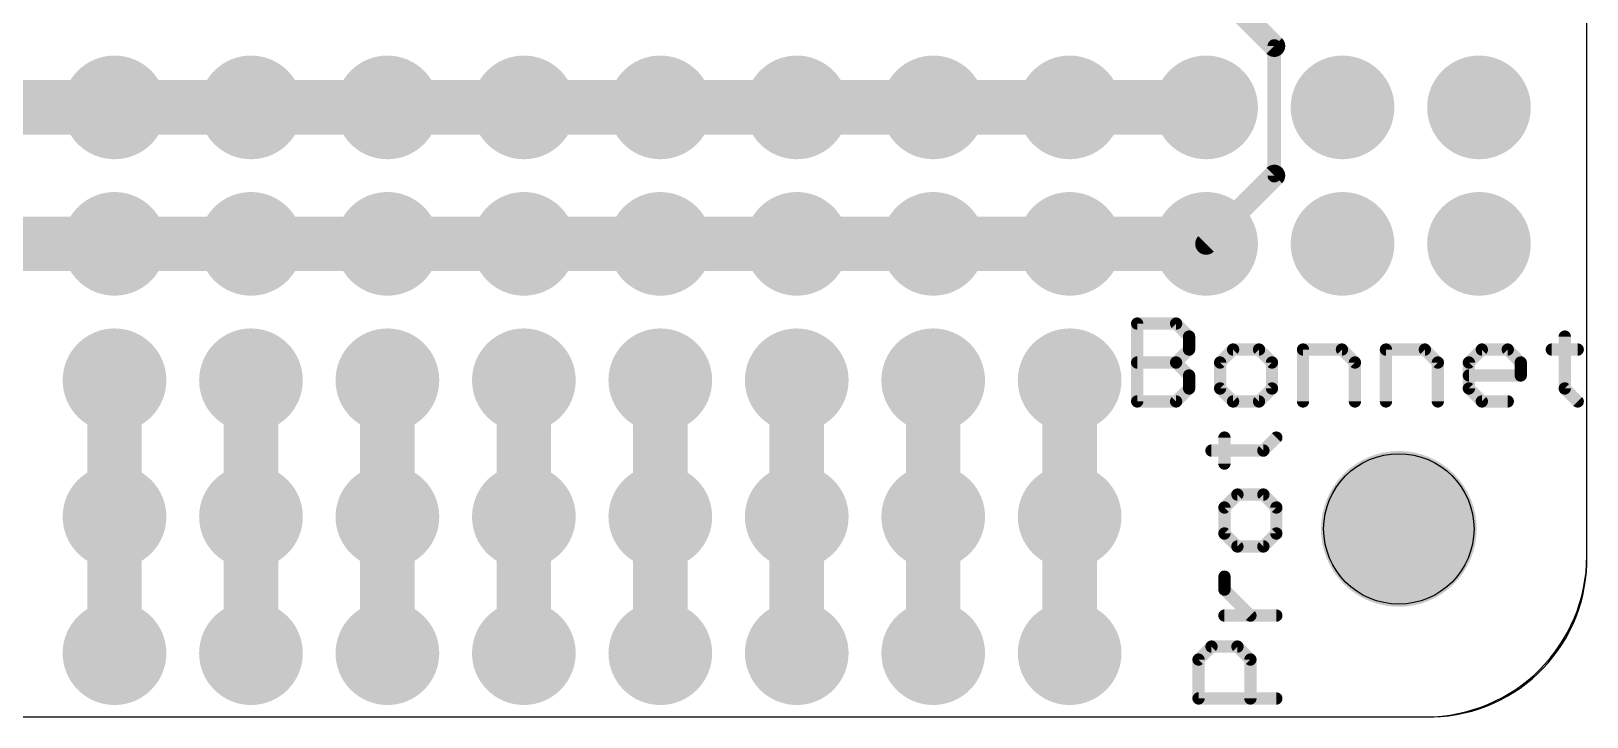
# Model space of a CAD drawing. Extents: x -0.1 to 65.3, y 0 to 30.1.
# Drawn here: x 36.04 to 65, y 0.01 to 12.77 of the extents above; entities that cross this region are included whole.
import ezdxf

# ---------------------------------------------------------------- set-up
doc = ezdxf.new("R2010")
doc.units = 0
for name, color, linetype in [('113', 4, 'CONTINUOUS'), ('114', 6, 'CONTINUOUS'), ('16', 132, 'CONTINUOUS'), ('18', 110, 'CONTINUOUS'), ('20', 4, 'CONTINUOUS'), ('21', 40, 'CONTINUOUS'), ('29', 253, 'CONTINUOUS'), ('30', 253, 'CONTINUOUS')]:
    doc.layers.add(name, color=color, linetype=linetype)

# ---------------------------------------------------------------- blocks, each defined once
blk = doc.blocks.new('RECT')
blk.add_solid([(-0.5, -0.5), (0.5, -0.5), (-0.5, 0.5), (0.5, 0.5)])
blk = doc.blocks.new('ROUNDV')
at = {"const_width": 0.5}
blk.add_lwpolyline([(0, -0.25, 1), (0, 0.25, 1), (0, -0.25)], format="xyb", dxfattribs=at)

msp = doc.modelspace()

# ---------------------------------------------------------------- linework, layer by layer
at = {"layer": '113', "const_width": 0.8128}
msp.add_lwpolyline([(7.112, 8.8138), (57.912, 8.8138)], dxfattribs=at)
at = {"layer": '113', "const_width": 0.4064}
msp.add_lwpolyline([(57.912, 8.6106, 1), (57.912, 9.017)], format="xyb", dxfattribs=at)
at = {"layer": '114', "const_width": 0.8128}
msp.add_lwpolyline([(27.432, 11.3538), (57.912, 11.3538)], dxfattribs=at)
at = {"layer": '114', "const_width": 0.4064}
msp.add_lwpolyline([(57.912, 11.1506, 1), (57.912, 11.557)], format="xyb", dxfattribs=at)
at = {"layer": '16'}
for points, const_width in [([(58.166, 13.5128), (59.182, 12.4968)], 0.4064), ([(59.182, 12.4968), (59.182, 10.0838)], 0.254), ([(35.052, 11.3538), (37.592, 11.3538)], 0.8128), ([(37.592, 11.3538), (40.132, 11.3538)], 0.8128), ([(40.132, 11.3538), (42.672, 11.3538)], 0.8128), ([(42.672, 11.3538), (45.212, 11.3538)], 0.8128), ([(45.212, 11.3538), (47.752, 11.3538)], 0.8128), ([(47.752, 11.3538), (50.292, 11.3538)], 0.8128), ([(50.292, 11.3538), (52.832, 11.3538)], 0.8128), ([(52.832, 11.3538), (55.372, 11.3538)], 0.8128), ([(55.372, 11.3538), (57.912, 11.3538)], 0.8128), ([(59.182, 10.0838), (57.912, 8.8138)], 0.4064), ([(37.592, 8.8138), (35.052, 8.8138)], 0.8128), ([(40.132, 8.8138), (37.592, 8.8138)], 0.8128), ([(42.672, 8.8138), (40.132, 8.8138)], 0.8128), ([(45.212, 8.8138), (42.672, 8.8138)], 0.8128), ([(47.752, 8.8138), (45.212, 8.8138)], 0.8128), ([(50.292, 8.8138), (47.752, 8.8138)], 0.8128), ([(52.832, 8.8138), (50.292, 8.8138)], 0.8128), ([(55.372, 8.8138), (52.832, 8.8138)], 0.8128), ([(57.912, 8.8138), (55.372, 8.8138)], 0.8128), ([(37.592, 6.2738), (37.592, 3.7338)], 0.6096), ([(40.132, 6.2738), (40.132, 3.7338)], 0.6096), ([(42.672, 6.2738), (42.672, 3.7338)], 0.6096), ([(45.212, 6.2738), (45.212, 3.7338)], 0.6096), ([(47.752, 6.2738), (47.752, 3.7338)], 0.6096), ([(50.292, 6.2738), (50.292, 3.7338)], 0.6096), ([(52.832, 6.2738), (52.832, 3.7338)], 0.6096), ([(55.372, 6.2738), (55.372, 3.7338)], 0.6096), ([(37.592, 3.7338), (37.592, 1.1938)], 0.6096), ([(40.132, 3.7338), (40.132, 1.1938)], 0.6096), ([(42.672, 3.7338), (42.672, 1.1938)], 0.6096), ([(45.212, 3.7338), (45.212, 1.1938)], 0.6096), ([(47.752, 3.7338), (47.752, 1.1938)], 0.6096), ([(50.292, 3.7338), (50.292, 1.1938)], 0.6096), ([(52.832, 3.7338), (52.832, 1.1938)], 0.6096), ([(55.372, 3.7338), (55.372, 1.1938)], 0.6096)]:
    msp.add_lwpolyline(points, dxfattribs=dict(at, const_width=const_width))
for points, const_width in [([(59.1102, 12.425, 1), (59.2538, 12.5686)], 0.2032), ([(59.2455, 12.4968, 1), (59.1185, 12.4968)], 0.127), ([(37.592, 11.557, 1), (37.592, 11.1506)], 0.4064), ([(37.592, 11.1506, 1), (37.592, 11.557)], 0.4064), ([(40.132, 11.557, 1), (40.132, 11.1506)], 0.4064), ([(40.132, 11.1506, 1), (40.132, 11.557)], 0.4064), ([(42.672, 11.557, 1), (42.672, 11.1506)], 0.4064), ([(42.672, 11.1506, 1), (42.672, 11.557)], 0.4064), ([(45.212, 11.557, 1), (45.212, 11.1506)], 0.4064), ([(45.212, 11.1506, 1), (45.212, 11.557)], 0.4064), ([(47.752, 11.557, 1), (47.752, 11.1506)], 0.4064), ([(47.752, 11.1506, 1), (47.752, 11.557)], 0.4064), ([(50.292, 11.557, 1), (50.292, 11.1506)], 0.4064), ([(50.292, 11.1506, 1), (50.292, 11.557)], 0.4064), ([(52.832, 11.557, 1), (52.832, 11.1506)], 0.4064), ([(52.832, 11.1506, 1), (52.832, 11.557)], 0.4064), ([(55.372, 11.557, 1), (55.372, 11.1506)], 0.4064), ([(55.372, 11.1506, 1), (55.372, 11.557)], 0.4064), ([(57.912, 11.1506, 1), (57.912, 11.557)], 0.4064), ([(59.2538, 10.012, 1), (59.1102, 10.1556)], 0.2032), ([(59.1185, 10.0838, 1), (59.2455, 10.0838)], 0.127), ([(37.592, 9.017, 1), (37.592, 8.6106)], 0.4064), ([(37.592, 8.6106, 1), (37.592, 9.017)], 0.4064), ([(40.132, 9.017, 1), (40.132, 8.6106)], 0.4064), ([(40.132, 8.6106, 1), (40.132, 9.017)], 0.4064), ([(42.672, 9.017, 1), (42.672, 8.6106)], 0.4064), ([(42.672, 8.6106, 1), (42.672, 9.017)], 0.4064), ([(45.212, 9.017, 1), (45.212, 8.6106)], 0.4064), ([(45.212, 8.6106, 1), (45.212, 9.017)], 0.4064), ([(47.752, 9.017, 1), (47.752, 8.6106)], 0.4064), ([(47.752, 8.6106, 1), (47.752, 9.017)], 0.4064), ([(50.292, 9.017, 1), (50.292, 8.6106)], 0.4064), ([(50.292, 8.6106, 1), (50.292, 9.017)], 0.4064), ([(52.832, 9.017, 1), (52.832, 8.6106)], 0.4064), ([(52.832, 8.6106, 1), (52.832, 9.017)], 0.4064), ([(55.372, 9.017, 1), (55.372, 8.6106)], 0.4064), ([(55.372, 8.6106, 1), (55.372, 9.017)], 0.4064), ([(57.912, 8.6106, 1), (57.912, 9.017)], 0.4064), ([(57.8402, 8.8856, 1), (57.9838, 8.742)], 0.2032), ([(37.7444, 6.2738, 1), (37.4396, 6.2738)], 0.3048), ([(40.2844, 6.2738, 1), (39.9796, 6.2738)], 0.3048), ([(42.8244, 6.2738, 1), (42.5196, 6.2738)], 0.3048), ([(45.3644, 6.2738, 1), (45.0596, 6.2738)], 0.3048), ([(47.9044, 6.2738, 1), (47.5996, 6.2738)], 0.3048), ([(50.4444, 6.2738, 1), (50.1396, 6.2738)], 0.3048), ([(52.9844, 6.2738, 1), (52.6796, 6.2738)], 0.3048), ([(55.5244, 6.2738, 1), (55.2196, 6.2738)], 0.3048), ([(37.7444, 3.7338, 1), (37.4396, 3.7338)], 0.3048), ([(37.4396, 3.7338, 1), (37.7444, 3.7338)], 0.3048), ([(40.2844, 3.7338, 1), (39.9796, 3.7338)], 0.3048), ([(39.9796, 3.7338, 1), (40.2844, 3.7338)], 0.3048), ([(42.8244, 3.7338, 1), (42.5196, 3.7338)], 0.3048), ([(42.5196, 3.7338, 1), (42.8244, 3.7338)], 0.3048), ([(45.3644, 3.7338, 1), (45.0596, 3.7338)], 0.3048), ([(45.0596, 3.7338, 1), (45.3644, 3.7338)], 0.3048), ([(47.9044, 3.7338, 1), (47.5996, 3.7338)], 0.3048), ([(47.5996, 3.7338, 1), (47.9044, 3.7338)], 0.3048), ([(50.4444, 3.7338, 1), (50.1396, 3.7338)], 0.3048), ([(50.1396, 3.7338, 1), (50.4444, 3.7338)], 0.3048), ([(52.9844, 3.7338, 1), (52.6796, 3.7338)], 0.3048), ([(52.6796, 3.7338, 1), (52.9844, 3.7338)], 0.3048), ([(55.5244, 3.7338, 1), (55.2196, 3.7338)], 0.3048), ([(55.2196, 3.7338, 1), (55.5244, 3.7338)], 0.3048), ([(37.4396, 1.1938, 1), (37.7444, 1.1938)], 0.3048), ([(39.9796, 1.1938, 1), (40.2844, 1.1938)], 0.3048), ([(42.5196, 1.1938, 1), (42.8244, 1.1938)], 0.3048), ([(45.0596, 1.1938, 1), (45.3644, 1.1938)], 0.3048), ([(47.5996, 1.1938, 1), (47.9044, 1.1938)], 0.3048), ([(50.1396, 1.1938, 1), (50.4444, 1.1938)], 0.3048), ([(52.6796, 1.1938, 1), (52.9844, 1.1938)], 0.3048), ([(55.2196, 1.1938, 1), (55.5244, 1.1938)], 0.3048)]:
    msp.add_lwpolyline(points, format="xyb", dxfattribs=dict(at, const_width=const_width))
at = {"layer": '20'}
for p, q in [((65, 3.0078), (65, 27.0078)), ((3.127, 0.0078), (62.127, 0.0078))]:
    msp.add_line(p, q, dxfattribs=at)
msp.add_circle((61.5, 3.5078), 1.4, dxfattribs=at)
msp.add_arc((62.0635, 2.9443), 2.9372, 271.2388, 1.2388, dxfattribs=at)
at = {"layer": '21'}
for p, q in [((65, 3.0078), (65, 27.0078)), ((3, 0.0078), (62, 0.0078))]:
    msp.add_line(p, q, dxfattribs=at)
for points, const_width in [([(56.6293, 7.3863, 1), (56.6293, 7.272)], 0.1143), ([(56.6865, 7.3291, 1), (56.5722, 7.3291)], 0.1143), ([(57.3942, 7.3695, 1), (57.3134, 7.2887)], 0.1143), ([(57.3538, 7.272, 1), (57.3538, 7.3863)], 0.1143), ([(57.6525, 7.0876, 1), (57.5382, 7.0876)], 0.1143), ([(57.5549, 7.0472, 1), (57.6357, 7.128)], 0.1143), ([(57.6357, 6.8057, 1), (57.5549, 6.8865)], 0.1143), ([(58.4144, 6.9033, 1), (58.4144, 6.789)], 0.1143), ([(58.4548, 6.8057, 1), (58.374, 6.8865)], 0.1143), ([(58.9378, 6.8865, 1), (58.857, 6.8057)], 0.1143), ([(58.8974, 6.789, 1), (58.8974, 6.9033)], 0.1143), ([(59.7737, 6.8461, 1), (59.6594, 6.8461)], 0.1143), ([(59.7165, 6.9033, 1), (59.7165, 6.789)], 0.1143), ([(60.4814, 6.8865, 1), (60.4006, 6.8057)], 0.1143), ([(60.441, 6.789, 1), (60.441, 6.9033)], 0.1143), ([(61.2601, 6.9033, 1), (61.2601, 6.789)], 0.1143), ([(61.3173, 6.8461, 1), (61.203, 6.8461)], 0.1143), ([(62.025, 6.8865, 1), (61.9442, 6.8057)], 0.1143), ([(61.9846, 6.789, 1), (61.9846, 6.9033)], 0.1143), ([(63.0452, 6.9033, 1), (63.0452, 6.789)], 0.1143), ([(63.0856, 6.8057, 1), (63.0048, 6.8865)], 0.1143), ([(63.5687, 6.8865, 1), (63.4878, 6.8057)], 0.1143), ([(63.5282, 6.789, 1), (63.5282, 6.9033)], 0.1143), ([(64.3473, 6.9033, 1), (64.3473, 6.789)], 0.1143), ([(64.646, 7.0876, 1), (64.5317, 7.0876)], 0.1143), ([(64.8303, 6.789, 1), (64.8303, 6.9033)], 0.1143), ([(56.6293, 6.6618, 1), (56.6293, 6.5475)], 0.1143), ([(57.3942, 6.645, 1), (57.3134, 6.5642)], 0.1143), ([(57.3134, 6.645, 1), (57.3942, 6.5642)], 0.1143), ([(57.3538, 6.5475, 1), (57.3538, 6.6618)], 0.1143), ([(57.5382, 6.8461, 1), (57.6525, 6.8461)], 0.1143), ([(58.1325, 6.645, 1), (58.2133, 6.5642)], 0.1143), ([(58.2301, 6.6046, 1), (58.1158, 6.6046)], 0.1143), ([(59.1961, 6.6046, 1), (59.0818, 6.6046)], 0.1143), ([(59.0985, 6.5642, 1), (59.1793, 6.645)], 0.1143), ([(60.7397, 6.6046, 1), (60.6254, 6.6046)], 0.1143), ([(60.6421, 6.5642, 1), (60.7229, 6.645)], 0.1143), ([(62.2833, 6.6046, 1), (62.169, 6.6046)], 0.1143), ([(62.1857, 6.5642, 1), (62.2666, 6.645)], 0.1143), ([(62.7633, 6.645, 1), (62.8441, 6.5642)], 0.1143), ([(62.8609, 6.6046, 1), (62.7466, 6.6046)], 0.1143), ([(63.8269, 6.6046, 1), (63.7126, 6.6046)], 0.1143), ([(63.7293, 6.5642, 1), (63.8102, 6.645)], 0.1143), ([(37.7444, 6.2738, 1), (37.4396, 6.2738)], 0.3048), ([(40.2844, 6.2738, 1), (39.9796, 6.2738)], 0.3048), ([(42.8244, 6.2738, 1), (42.5196, 6.2738)], 0.3048), ([(45.3644, 6.2738, 1), (45.0596, 6.2738)], 0.3048), ([(47.9044, 6.2738, 1), (47.5996, 6.2738)], 0.3048), ([(50.4444, 6.2738, 1), (50.1396, 6.2738)], 0.3048), ([(52.9844, 6.2738, 1), (52.6796, 6.2738)], 0.3048), ([(55.5244, 6.2738, 1), (55.2196, 6.2738)], 0.3048), ([(57.6525, 6.3631, 1), (57.5382, 6.3631)], 0.1143), ([(57.5549, 6.3227, 1), (57.6357, 6.4035)], 0.1143), ([(62.8037, 6.4203, 1), (62.8037, 6.306)], 0.1143), ([(63.7126, 6.3631, 1), (63.8269, 6.3631)], 0.1143), ([(63.7698, 6.306, 1), (63.7698, 6.4203)], 0.1143), ([(57.5382, 6.1216, 1), (57.6525, 6.1216)], 0.1143), ([(57.6357, 6.0812, 1), (57.5549, 6.162)], 0.1143), ([(58.2133, 6.162, 1), (58.1325, 6.0812)], 0.1143), ([(58.1158, 6.1216, 1), (58.2301, 6.1216)], 0.1143), ([(59.0818, 6.1216, 1), (59.1961, 6.1216)], 0.1143), ([(59.1793, 6.0812, 1), (59.0985, 6.162)], 0.1143), ([(62.8441, 6.162, 1), (62.7633, 6.0812)], 0.1143), ([(62.7466, 6.1216, 1), (62.8609, 6.1216)], 0.1143), ([(64.6292, 6.162, 1), (64.5484, 6.0812)], 0.1143), ([(64.5317, 6.1216, 1), (64.646, 6.1216)], 0.1143), ([(56.6293, 5.9373, 1), (56.6293, 5.823)], 0.1143), ([(56.5722, 5.8801, 1), (56.6865, 5.8801)], 0.1143), ([(57.3134, 5.9205, 1), (57.3942, 5.8397)], 0.1143), ([(57.3538, 5.823, 1), (57.3538, 5.9373)], 0.1143), ([(58.4144, 5.9373, 1), (58.4144, 5.823)], 0.1143), ([(58.374, 5.8397, 1), (58.4548, 5.9205)], 0.1143), ([(58.857, 5.9205, 1), (58.9378, 5.8397)], 0.1143), ([(58.8974, 5.823, 1), (58.8974, 5.9373)], 0.1143), ([(59.6594, 5.8801, 1), (59.7737, 5.8801)], 0.1143), ([(60.6254, 5.8801, 1), (60.7397, 5.8801)], 0.1143), ([(61.203, 5.8801, 1), (61.3173, 5.8801)], 0.1143), ([(62.169, 5.8801, 1), (62.2833, 5.8801)], 0.1143), ([(63.0452, 5.9373, 1), (63.0452, 5.823)], 0.1143), ([(63.0048, 5.8397, 1), (63.0856, 5.9205)], 0.1143), ([(63.5282, 5.823, 1), (63.5282, 5.9373)], 0.1143), ([(64.7899, 5.8397, 1), (64.8708, 5.9205)], 0.1143), ([(58.3112, 5.207, 1), (58.1969, 5.207)], 0.1143), ([(59.2605, 5.1666, 1), (59.1797, 5.2474)], 0.1143), ([(58.0126, 5.0227, 1), (58.0126, 4.9084)], 0.1143), ([(58.9382, 5.0059, 1), (59.019, 4.9251)], 0.1143), ([(58.9786, 4.9084, 1), (58.9786, 5.0227)], 0.1143), ([(58.1969, 4.724, 1), (58.3112, 4.724)], 0.1143), ([(58.4956, 4.2036, 1), (58.4956, 4.0893)], 0.1143), ([(58.536, 4.106, 1), (58.4552, 4.1869)], 0.1143), ([(59.019, 4.1869, 1), (58.9382, 4.106)], 0.1143), ([(58.9786, 4.0893, 1), (58.9786, 4.2036)], 0.1143), ([(58.3112, 3.9049, 1), (58.1969, 3.9049)], 0.1143), ([(58.2137, 3.9453, 1), (58.2945, 3.8645)], 0.1143), ([(59.2773, 3.9049, 1), (59.163, 3.9049)], 0.1143), ([(59.1797, 3.8645, 1), (59.2605, 3.9453)], 0.1143), ([(58.1969, 3.4219, 1), (58.3112, 3.4219)], 0.1143), ([(58.2945, 3.4623, 1), (58.2137, 3.3815)], 0.1143), ([(59.163, 3.4219, 1), (59.2773, 3.4219)], 0.1143), ([(59.2605, 3.3815, 1), (59.1797, 3.4623)], 0.1143), ([(58.4956, 3.2376, 1), (58.4956, 3.1233)], 0.1143), ([(58.4552, 3.14, 1), (58.536, 3.2208)], 0.1143), ([(58.9382, 3.2208, 1), (59.019, 3.14)], 0.1143), ([(58.9786, 3.1233, 1), (58.9786, 3.2376)], 0.1143), ([(58.3112, 2.6186, 1), (58.1969, 2.6186)], 0.1143), ([(58.1969, 2.3771, 1), (58.3112, 2.3771)], 0.1143), ([(58.2945, 2.4175, 1), (58.2137, 2.3367)], 0.1143), ([(58.2541, 1.9512, 1), (58.2541, 1.8369)], 0.1143), ([(58.6967, 1.8537, 1), (58.7775, 1.9345)], 0.1143), ([(59.2201, 1.8369, 1), (59.2201, 1.9512)], 0.1143), ([(37.4396, 1.0668, 1), (37.7444, 1.0668)], 0.3048), ([(39.9796, 1.0668, 1), (40.2844, 1.0668)], 0.3048), ([(42.5196, 1.0668, 1), (42.8244, 1.0668)], 0.3048), ([(45.0596, 1.0668, 1), (45.3644, 1.0668)], 0.3048), ([(47.5996, 1.0668, 1), (47.9044, 1.0668)], 0.3048), ([(50.1396, 1.0668, 1), (50.4444, 1.0668)], 0.3048), ([(52.6796, 1.0668, 1), (52.9844, 1.0668)], 0.3048), ([(55.2196, 1.0668, 1), (55.5244, 1.0668)], 0.3048), ([(57.8282, 1.075, 1), (57.7139, 1.075)], 0.1143), ([(57.7307, 1.1154, 1), (57.8115, 1.0346)], 0.1143), ([(58.0126, 1.3737, 1), (58.0126, 1.2593)], 0.1143), ([(58.053, 1.2761, 1), (57.9722, 1.3569)], 0.1143), ([(58.536, 1.3569, 1), (58.4552, 1.2761)], 0.1143), ([(58.4956, 1.2593, 1), (58.4956, 1.3737)], 0.1143), ([(58.7942, 1.075, 1), (58.6799, 1.075)], 0.1143), ([(58.6967, 1.0346, 1), (58.7775, 1.1154)], 0.1143), ([(57.7711, 0.4076, 1), (57.7711, 0.2933)], 0.1143), ([(57.7139, 0.3505, 1), (57.8282, 0.3505)], 0.1143), ([(58.6799, 0.3505, 1), (58.7942, 0.3505)], 0.1143), ([(59.2201, 0.2933, 1), (59.2201, 0.4076)], 0.1143)]:
    msp.add_lwpolyline(points, format="xyb", dxfattribs=dict(at, const_width=const_width))
for points, const_width in [([(56.6293, 5.8801), (56.6293, 7.3291)], 0.2286), ([(56.6293, 7.3291), (57.3538, 7.3291)], 0.2286), ([(57.3538, 7.3291), (57.5953, 7.0876)], 0.2286), ([(57.5953, 6.8461), (57.3538, 6.6046)], 0.2286), ([(57.5953, 7.0876), (57.5953, 6.8461)], 0.2286), ([(58.4144, 6.8461), (58.1729, 6.6046)], 0.2286), ([(58.8974, 6.8461), (58.4144, 6.8461)], 0.2286), ([(59.1389, 6.6046), (58.8974, 6.8461)], 0.2286), ([(59.7165, 5.8801), (59.7165, 6.8461)], 0.2286), ([(59.7165, 6.8461), (60.441, 6.8461)], 0.2286), ([(60.441, 6.8461), (60.6825, 6.6046)], 0.2286), ([(61.2601, 5.8801), (61.2601, 6.8461)], 0.2286), ([(61.2601, 6.8461), (61.9846, 6.8461)], 0.2286), ([(61.9846, 6.8461), (62.2261, 6.6046)], 0.2286), ([(62.8037, 6.6046), (63.0452, 6.8461)], 0.2286), ([(63.0452, 6.8461), (63.5282, 6.8461)], 0.2286), ([(63.5282, 6.8461), (63.7698, 6.6046)], 0.2286), ([(64.3473, 6.8461), (64.8303, 6.8461)], 0.2286), ([(64.5888, 7.0876), (64.5888, 6.1216)], 0.2286), ([(56.6293, 6.6046), (57.3538, 6.6046)], 0.2286), ([(57.3538, 6.6046), (57.5953, 6.3631)], 0.2286), ([(58.1729, 6.6046), (58.1729, 6.1216)], 0.2286), ([(59.1389, 6.1216), (59.1389, 6.6046)], 0.2286), ([(60.6825, 6.6046), (60.6825, 5.8801)], 0.2286), ([(62.2261, 6.6046), (62.2261, 5.8801)], 0.2286), ([(62.8037, 6.1216), (62.8037, 6.6046)], 0.2286), ([(63.7698, 6.6046), (63.7698, 6.3631)], 0.2286), ([(37.592, 6.2738), (37.592, 1.0668)], 0.6096), ([(40.132, 6.2738), (40.132, 1.0668)], 0.6096), ([(42.672, 6.2738), (42.672, 1.0668)], 0.6096), ([(45.212, 6.2738), (45.212, 1.0668)], 0.6096), ([(47.752, 6.2738), (47.752, 1.0668)], 0.6096), ([(50.292, 6.2738), (50.292, 1.0668)], 0.6096), ([(52.832, 6.2738), (52.832, 1.0668)], 0.6096), ([(55.372, 6.2738), (55.372, 1.0668)], 0.6096), ([(57.5953, 6.3631), (57.5953, 6.1216)], 0.2286), ([(63.7698, 6.3631), (62.8037, 6.3631)], 0.2286), ([(57.5953, 6.1216), (57.3538, 5.8801)], 0.2286), ([(58.1729, 6.1216), (58.4144, 5.8801)], 0.2286), ([(58.8974, 5.8801), (59.1389, 6.1216)], 0.2286), ([(63.0452, 5.8801), (62.8037, 6.1216)], 0.2286), ([(64.5888, 6.1216), (64.8303, 5.8801)], 0.2286), ([(57.3538, 5.8801), (56.6293, 5.8801)], 0.2286), ([(58.4144, 5.8801), (58.8974, 5.8801)], 0.2286), ([(63.5282, 5.8801), (63.0452, 5.8801)], 0.2286), ([(58.2541, 4.724), (58.2541, 5.207)], 0.2286), ([(58.9786, 4.9655), (59.2201, 5.207)], 0.2286), ([(58.0126, 4.9655), (58.9786, 4.9655)], 0.2286), ([(58.4956, 4.1464), (58.2541, 3.9049)], 0.2286), ([(58.9786, 4.1464), (58.4956, 4.1464)], 0.2286), ([(59.2201, 3.9049), (58.9786, 4.1464)], 0.2286), ([(58.2541, 3.9049), (58.2541, 3.4219)], 0.2286), ([(59.2201, 3.4219), (59.2201, 3.9049)], 0.2286), ([(58.2541, 3.4219), (58.4956, 3.1804)], 0.2286), ([(58.9786, 3.1804), (59.2201, 3.4219)], 0.2286), ([(58.4956, 3.1804), (58.9786, 3.1804)], 0.2286), ([(58.2541, 2.3771), (58.2541, 2.6186)], 0.2286), ([(58.7371, 1.8941), (58.2541, 2.3771)], 0.2286), ([(59.2201, 1.8941), (58.2541, 1.8941)], 0.2286), ([(57.7711, 1.075), (58.0126, 1.3165)], 0.2286), ([(57.7711, 0.3505), (57.7711, 1.075)], 0.2286), ([(58.0126, 1.3165), (58.4956, 1.3165)], 0.2286), ([(58.4956, 1.3165), (58.7371, 1.075)], 0.2286), ([(58.7371, 1.075), (58.7371, 0.3505)], 0.2286), ([(59.2201, 0.3505), (57.7711, 0.3505)], 0.2286)]:
    msp.add_lwpolyline(points, dxfattribs=dict(at, const_width=const_width))
msp.add_arc((62, 3.0078), 3, 270, 0, dxfattribs=at)
at = {"layer": '29', "const_width": 1.4508}
msp.add_lwpolyline([(61.5, 2.7824, 1), (61.5, 4.2332, 1), (61.5, 2.7824)], format="xyb", dxfattribs=at)
at = {"layer": '30', "const_width": 1.4508}
msp.add_lwpolyline([(61.5, 2.7824, 1), (61.5, 4.2332, 1), (61.5, 2.7824)], format="xyb", dxfattribs=at)

# ---------------------------------------------------------------- block references
at = {"layer": '18', "xscale": 1.9304, "yscale": 1.9304}
for p in [(37.592, 11.3538), (37.592, 11.3538), (40.132, 11.3538), (40.132, 11.3538), (42.672, 11.3538), (42.672, 11.3538), (45.212, 11.3538), (45.212, 11.3538), (47.752, 11.3538), (47.752, 11.3538), (50.292, 11.3538), (50.292, 11.3538), (52.832, 11.3538), (52.832, 11.3538), (55.372, 11.3538), (55.372, 11.3538), (57.912, 11.3538), (57.912, 11.3538), (60.452, 11.3538), (60.452, 11.3538), (62.992, 11.3538), (62.992, 11.3538), (37.592, 8.8138), (37.592, 8.8138), (40.132, 8.8138), (40.132, 8.8138), (42.672, 8.8138), (42.672, 8.8138), (45.212, 8.8138), (45.212, 8.8138), (47.752, 8.8138), (47.752, 8.8138), (50.292, 8.8138), (50.292, 8.8138), (52.832, 8.8138), (52.832, 8.8138), (55.372, 8.8138), (55.372, 8.8138), (57.912, 8.8138), (57.912, 8.8138), (60.452, 8.8138), (60.452, 8.8138), (62.992, 8.8138), (62.992, 8.8138), (37.592, 6.2738), (37.592, 6.2738), (40.132, 6.2738), (40.132, 6.2738), (42.672, 6.2738), (42.672, 6.2738), (45.212, 6.2738), (45.212, 6.2738), (47.752, 6.2738), (47.752, 6.2738), (50.292, 6.2738), (50.292, 6.2738), (52.832, 6.2738), (52.832, 6.2738), (55.372, 6.2738), (55.372, 6.2738), (37.592, 3.7338), (37.592, 3.7338), (40.132, 3.7338), (40.132, 3.7338), (42.672, 3.7338), (42.672, 3.7338), (45.212, 3.7338), (45.212, 3.7338), (47.752, 3.7338), (47.752, 3.7338), (50.292, 3.7338), (50.292, 3.7338), (52.832, 3.7338), (52.832, 3.7338), (55.372, 3.7338), (55.372, 3.7338), (37.592, 1.1938), (37.592, 1.1938), (40.132, 1.1938), (40.132, 1.1938), (42.672, 1.1938), (42.672, 1.1938), (45.212, 1.1938), (45.212, 1.1938), (47.752, 1.1938), (47.752, 1.1938), (50.292, 1.1938), (50.292, 1.1938), (52.832, 1.1938), (52.832, 1.1938), (55.372, 1.1938), (55.372, 1.1938)]:
    msp.add_blockref('ROUNDV', p, dxfattribs=at)
at = {"layer": '30'}
for p, xscale, yscale in [((42.672, 11.3538), 31.496, 1.016), ((32.385, 8.8138), 51.562, 1.016), ((37.592, 3.7338), 1.016, 6.35), ((40.132, 3.7338), 1.016, 6.35), ((42.672, 3.7338), 1.016, 6.35), ((45.212, 3.7338), 1.016, 6.35), ((47.752, 3.7338), 1.016, 6.35), ((50.292, 3.7338), 1.016, 6.35), ((52.832, 3.7338), 1.016, 6.35), ((55.372, 3.7338), 1.016, 6.35)]:
    msp.add_blockref('RECT', p, dxfattribs=dict(at, xscale=xscale, yscale=yscale))

doc.saveas('drawing.dxf')
